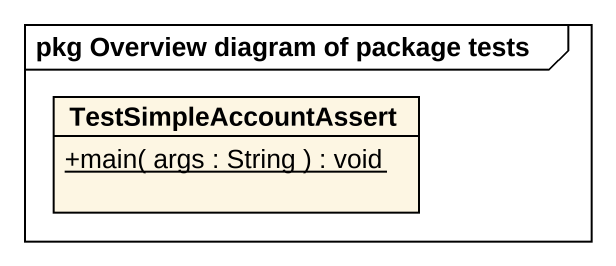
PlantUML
@startuml
mainframe pkg Overview diagram of package tests
hide circle
hide empty members
skinparam classAttributeIconSize 0
class TestSimpleAccountAssert {
  {static} +main( args : String ) : void
}
@enduml
